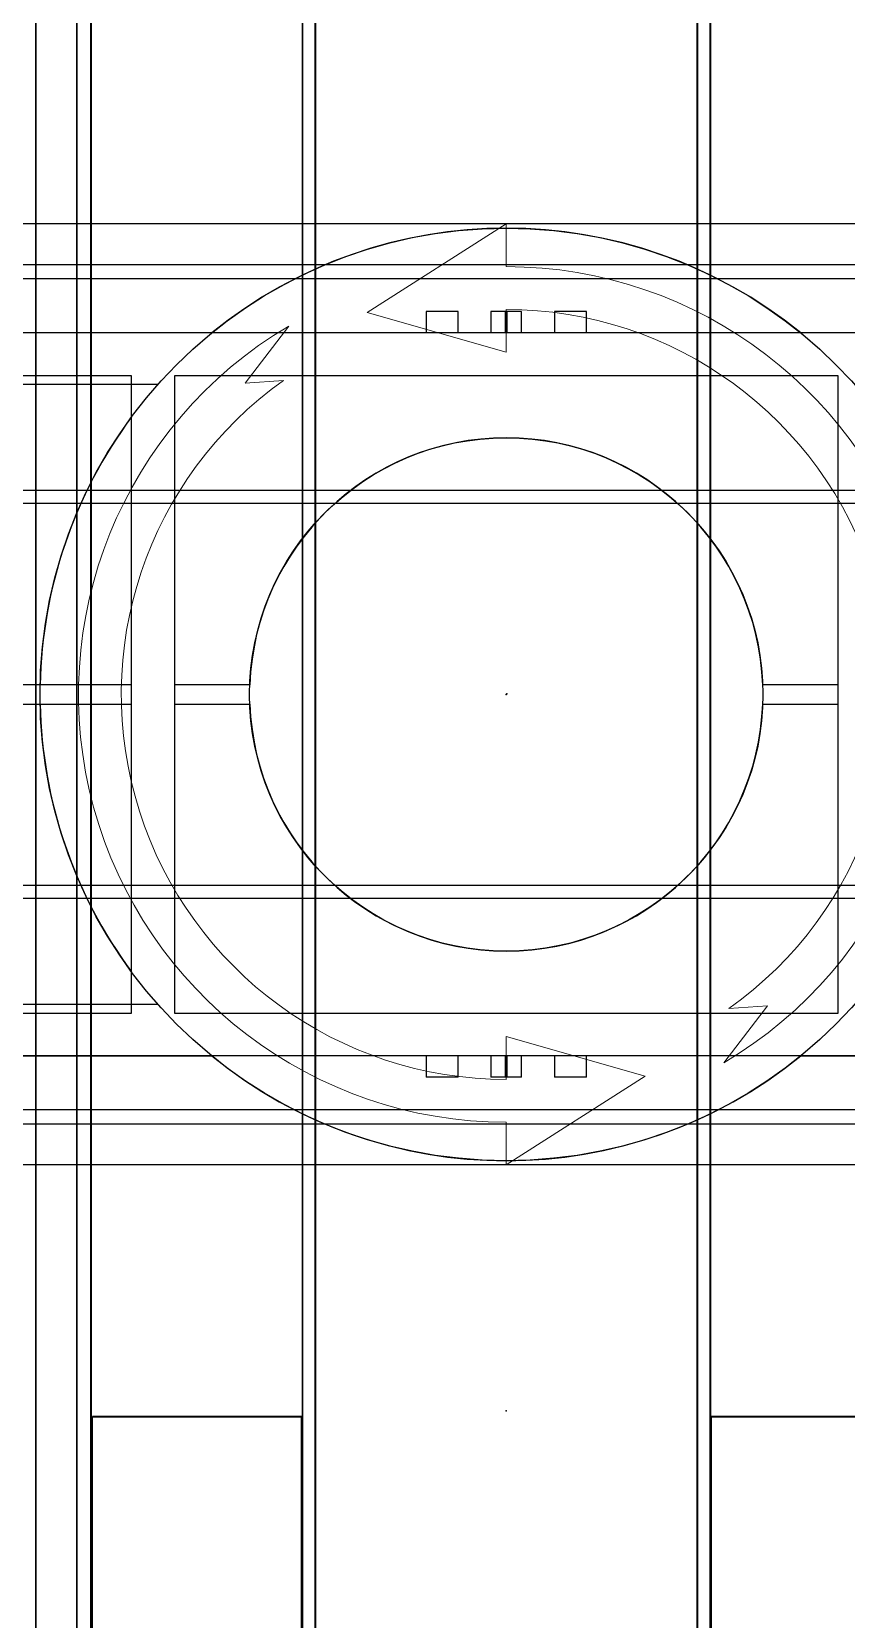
# Model space of a CAD drawing. Header units: millimetres. Extents: x 748 to 17792, y 1005 to 4889.
# Drawn here: x 1593.5 to 1783.9, y 1615.8 to 1986.9 of the extents above; entities that cross this region are included whole.
import ezdxf

# ---------------------------------------------------------------- set-up
doc = ezdxf.new("R2010")
doc.units = ezdxf.units.MM
doc.linetypes.add('PHANTOM', pattern=[12.7, 6.35, -1.27, 1.27, -1.27, 1.27, -1.27])
for name, color, linetype, true_color in [('PK24-SYS-ROOM', 8, 'Continuous', 0x808080), ('PK24E-COMP-PALLET', 132, 'Continuous', 0x00b7c8), ('PK24E-HELPER', 253, 'PHANTOM', 0xa1a1a1), ('PK24E-SYS-LIFT', 31, 'Continuous', 0xffcc5a)]:
    doc.layers.add(name, color=color, linetype=linetype, true_color=true_color)
doc.layers.add('PK24E-TTARROW', color=20, linetype='Continuous', lineweight=20, true_color=0xf54b32)

# ---------------------------------------------------------------- blocks, each defined once
blk = doc.blocks.new('ELIFTTT-CHASIS--TOP-COMP-PKE24')
at = {"layer": 'PK24E-HELPER'}
blk.add_point((0, -167.5), dxfattribs=at)
at = {"layer": 'PK24E-SYS-LIFT'}
for p, q in [((-68.85, 84.5), (-161.2, 84.5)), ((249.75, 84.5), (68.85, 84.5)), ((-249.75, 72.5), (-81.39, 72.5)), ((-81.39, -72.5), (-249.75, -72.5)), ((-141.25, -84.5), (-68.85, -84.5)), ((68.85, -84.5), (171.2, -84.5))]:
    blk.add_line(p, q, dxfattribs=at)
for radius in [109, 60]:
    blk.add_circle((0, 0), radius, dxfattribs=at)
blk = doc.blocks.new('ELIFTTT-TT--TOP-COMP-PKE24')
at = {"layer": 'PK24E-SYS-LIFT'}
for p, q in [((-18.75, 89.5), (-18.75, 84.5)), ((-11.25, 89.5), (-18.75, 89.5)), ((-11.25, 84.5), (-11.25, 89.5)), ((-3.6, 89.5), (-3.6, 84.5)), ((-3.6, 89.5), (-3.58, 89.5)), ((-3.58, 89.5), (-3.58, 84.5)), ((-0.17, 89.5), (-3.58, 89.5)), ((-0.17, 84.5), (-0.17, 89.5)), ((-0.17, 89.5), (0.17, 89.5)), ((0.17, 89.5), (0.17, 84.5)), ((3.58, 89.5), (0.17, 89.5)), ((3.58, 84.5), (3.58, 89.5)), ((3.58, 89.5), (3.6, 89.5)), ((3.6, 84.5), (3.6, 89.5)), ((11.25, 89.5), (11.25, 84.5)), ((18.75, 89.5), (11.25, 89.5)), ((18.75, 84.5), (18.75, 89.5)), ((230.5, 84.5), (-230.5, 84.5)), ((-87.6, 74.5), (-220.5, 74.5)), ((-87.6, -74.5), (-87.6, 74.5)), ((77.6, 74.5), (-77.6, 74.5)), ((-77.6, 74.5), (-77.6, -74.5)), ((77.6, -74.5), (77.6, 74.5)), ((-87.6, 2.25), (-220, 2.25)), ((-59.96, 2.25), (-77.6, 2.25)), ((77.6, 2.25), (59.96, 2.25)), ((-220, -2.25), (-87.6, -2.25)), ((-77.6, -2.25), (-59.96, -2.25)), ((59.96, -2.25), (77.6, -2.25)), ((-220.5, -74.5), (-87.6, -74.5)), ((-77.6, -74.5), (77.6, -74.5)), ((230.5, -84.5), (-230.5, -84.5)), ((-18.75, -84.5), (-18.75, -89.5)), ((-11.25, -89.5), (-11.25, -84.5)), ((-3.6, -84.5), (-3.6, -89.5)), ((-3.58, -84.5), (-3.58, -89.5)), ((-0.17, -89.5), (-0.17, -84.5)), ((0.17, -84.5), (0.17, -89.5)), ((3.58, -89.5), (3.58, -84.5)), ((3.6, -89.5), (3.6, -84.5)), ((11.25, -84.5), (11.25, -89.5)), ((18.75, -89.5), (18.75, -84.5)), ((-11.25, -89.5), (-18.75, -89.5)), ((-3.58, -89.5), (-3.6, -89.5)), ((-0.17, -89.5), (-3.58, -89.5)), ((0.17, -89.5), (-0.17, -89.5)), ((3.58, -89.5), (0.17, -89.5)), ((3.6, -89.5), (3.58, -89.5)), ((18.75, -89.5), (11.25, -89.5))]:
    blk.add_line(p, q, dxfattribs=at)
for radius, start, end in [(109, 50.8258, 129.1742), (109, 143.482, 178.8172), (60, 2.1491, 177.8509), (109, 181.1828, 216.518), (60, 182.1491, 270), (60, 270, 357.8509), (109, 230.8258, 309.1742)]:
    blk.add_arc((0, 0), radius, start, end, dxfattribs=at)
blk = doc.blocks.new('*U56')
at = {"layer": 'PK24E-COMP-PALLET'}
for p, q in [((262.27, 110), (-262.27, 110)), ((249.45, 100.42), (-249.45, 100.42)), ((249.45, 97.11), (-249.45, 97.11)), ((168.92, 47.89), (168.92, 96.89)), ((249.45, 96.89), (168.92, 96.89)), ((249.45, 47.67), (-249.45, 47.67)), ((249.45, 44.65), (-249.45, 44.65)), ((249.45, 47.89), (168.92, 47.89)), ((249.45, -44.65), (-249.45, -44.65)), ((249.45, -47.67), (-249.45, -47.67)), ((168.92, -96.89), (168.92, -47.89)), ((249.45, -47.89), (168.92, -47.89)), ((249.45, -97.11), (-249.45, -97.11)), ((249.45, -100.42), (-249.45, -100.42)), ((262.27, -110), (-262.27, -110))]:
    blk.add_line(p, q, dxfattribs=at)
at = {"layer": 'PK24E-HELPER'}
blk.add_point((0, 0), dxfattribs=at)
blk = doc.blocks.new('TTARROW---TOP-DECOR-PK24')
at = {"layer": 'PK24E-TTARROW'}
for points in [[(0, 90), (0, 80), (-32.49, 89.27), (0, 110), (0, 100, -0.763437), (50.85, -86.11), (61.06, -72.77), (52.06, -73.42, 0.73095)], [(0, -90), (0, -80), (32.49, -89.27), (0, -110), (0, -100, -0.763437), (-50.85, 86.11), (-61.06, 72.77), (-52.06, 73.42, 0.73095)]]:
    blk.add_lwpolyline(points, format="xyb", close=True, dxfattribs=at)
blk = doc.blocks.new('ELIFTTT---TOP-SYS-PKE24')
for name in ['ELIFTTT-CHASIS--TOP-COMP-PKE24', 'ELIFTTT-TT--TOP-COMP-PKE24', '*U56', 'TTARROW---TOP-DECOR-PK24']:
    blk.add_blockref(name, (0, 0))
blk = doc.blocks.new('ROOM-TBANKWIDEDOOR--TOP-SYS-PKE24')
at = {"layer": 'PK24-SYS-ROOM'}
for points in [[(-274, 83.09), (-274, 112.14), (-274, 154.51), (-294, 154.51), (-294, 252.11), (-294, 349.72), (311.13, 349.72), (311, 252.11), (311, 154.51), (274.26, 154.51), (274.26, 112.14), (274.26, 83.06, 0.742222)], [(-274, -83.09), (-274, -112.14), (-274, -154.51), (-294, -154.51), (-294, -252.11), (-294, -349.72), (311.13, -349.72), (311, -252.11), (311, -154.51), (274.26, -154.51), (274.26, -112.14), (274.26, -83.06, -0.742222)]]:
    blk.add_lwpolyline(points, format="xyb", close=True, dxfattribs=at)
at = {"layer": 'PK24-SYS-ROOM', "rotation": 90}
for p in [(0, 0), (0.13, -0.14)]:
    blk.add_blockref('*U56', p, dxfattribs=at)

msp = doc.modelspace()

# ---------------------------------------------------------------- block references
at = {"color": 50, "lineweight": 9, "xscale": -1, "rotation": 180}
msp.add_blockref('ROOM-TBANKWIDEDOOR--TOP-SYS-PKE24', (1704.44, 1832), dxfattribs=at)
at = {"color": 50, "lineweight": 9}
msp.add_blockref('ELIFTTT---TOP-SYS-PKE24', (1704.44, 1832), dxfattribs=at)

doc.saveas('drawing.dxf')
